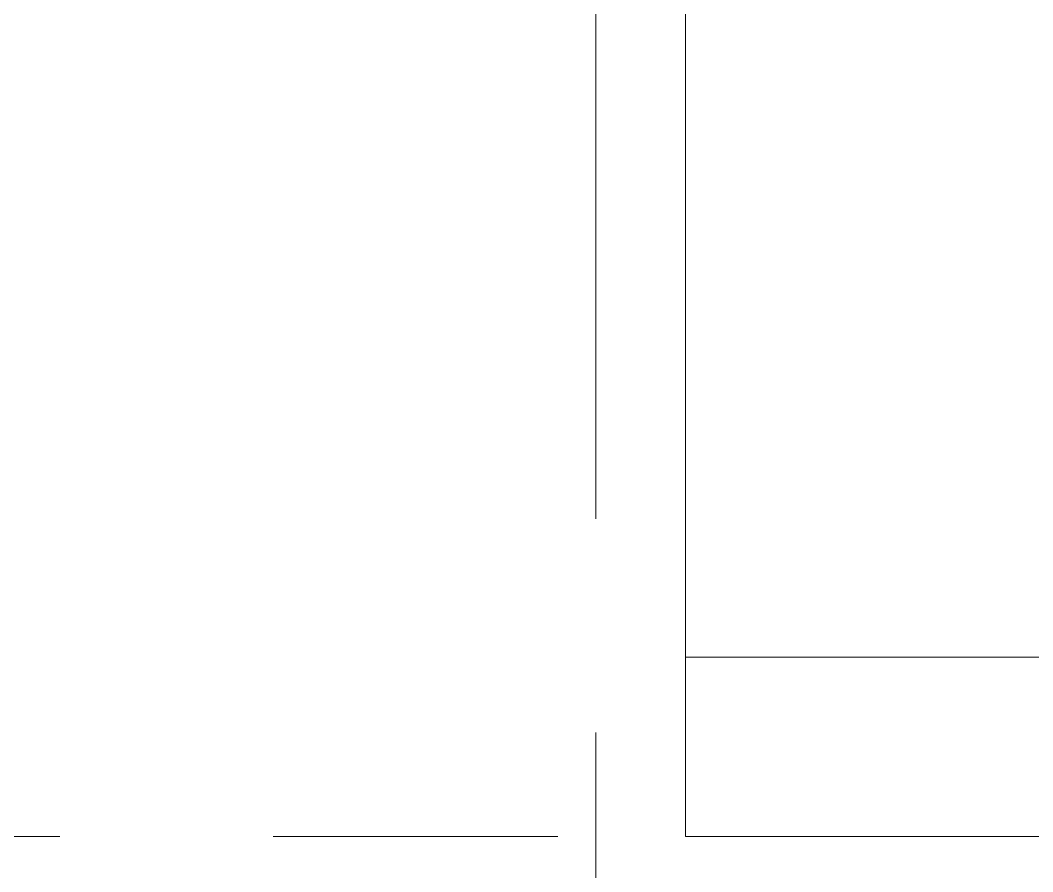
# Model space of a CAD drawing. Header units: millimetres. Extents: x -99196 to 15601, y -9661 to 93550.
# Drawn here: x -11413 to -9719, y 18541 to 19966 of the extents above; entities that cross this region are included whole.
import ezdxf

# ---------------------------------------------------------------- set-up
doc = ezdxf.new("R2010")
doc.units = ezdxf.units.MM
doc.linetypes.add('Centre', pattern=[31.75, 6.35, -4.7625, 15.875, -4.7625])
doc.layers.add('NET-THAY', color=2, linetype='Continuous', lineweight=9)
doc.layers.add('TRUC', color=225, linetype='Continuous', lineweight=5)

msp = doc.modelspace()

# ---------------------------------------------------------------- linework, layer by layer
at = {"layer": 'NET-THAY'}
for p, q in [((-10300.5, 18600), (-10300.5, 91900)), ((-8100.5, 18900), (-10300.5, 18900))]:
    msp.add_line(p, q, dxfattribs=at)
msp.add_lwpolyline([(-10300.5, 18600), (-8100.5, 18600)], dxfattribs=at)
at = {"layer": 'TRUC', "linetype": 'Centre', "ltscale": 75}
for p, q in [((-10450.5, -5514.5), (-10450.5, 91838.4)), ((-99096.4, 18600), (15600.6, 18600))]:
    msp.add_line(p, q, dxfattribs=at)

doc.saveas('drawing.dxf')
